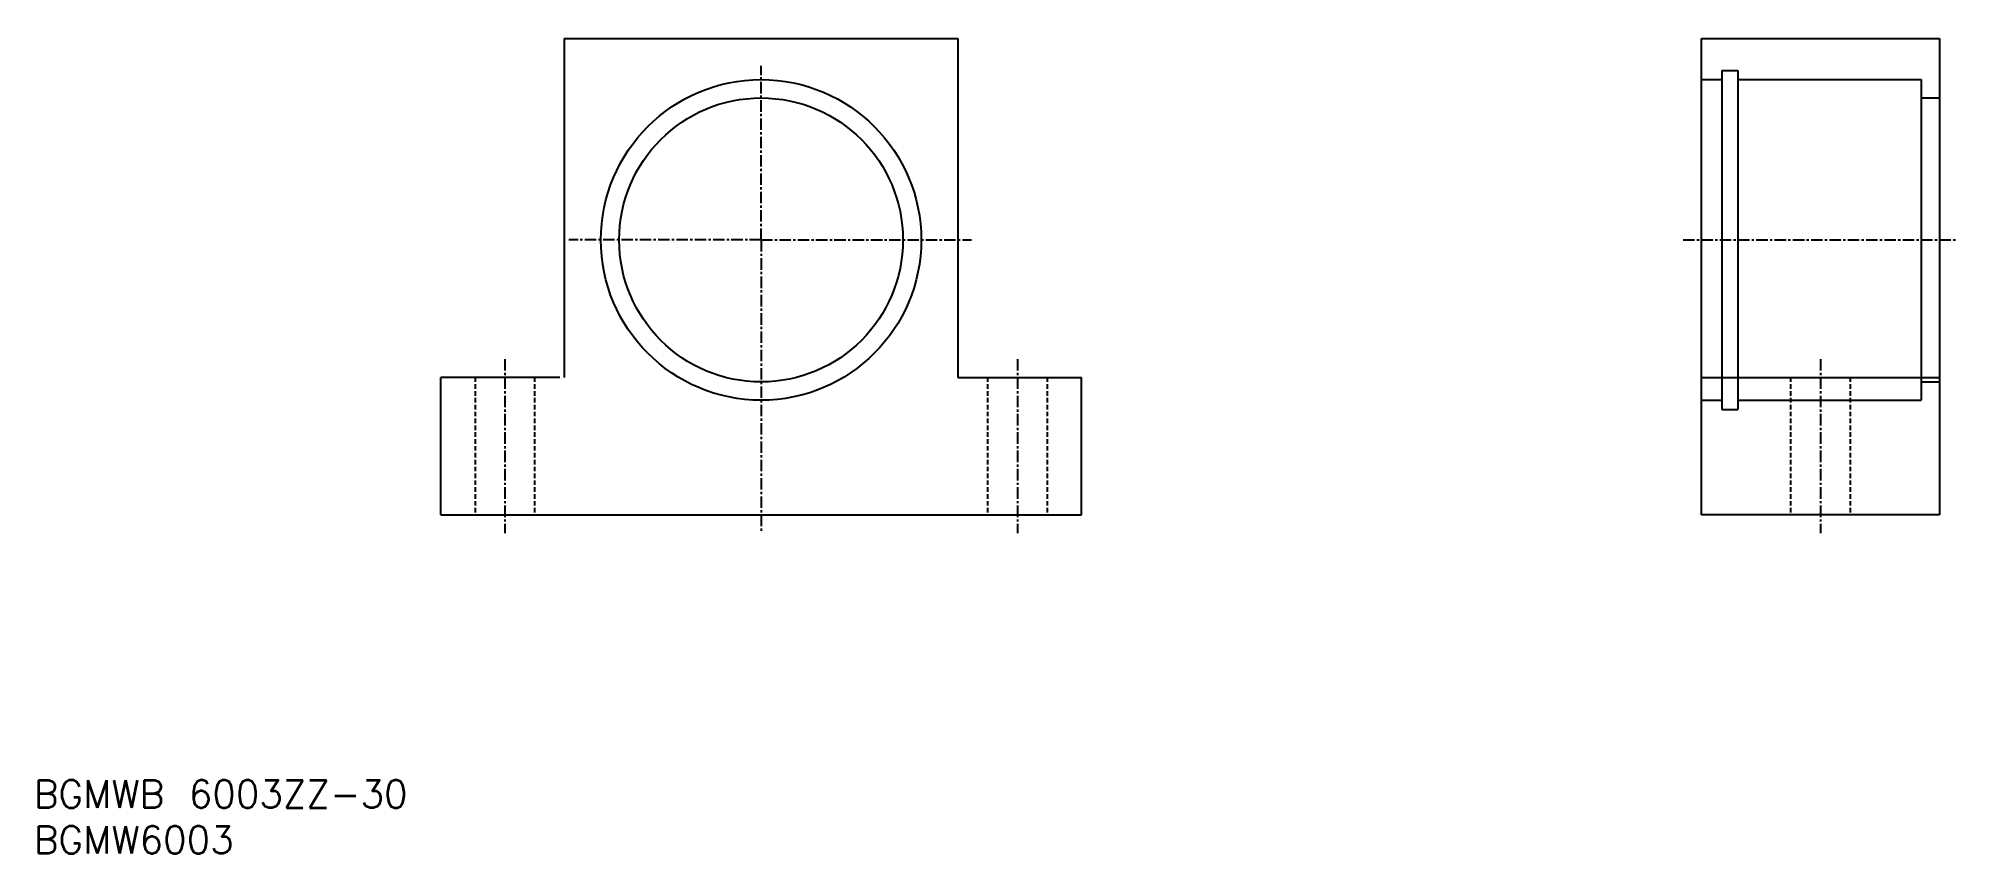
# Model space of a CAD drawing. Extents: x 45 to 255, y 37 to 126.
import ezdxf
from ezdxf.enums import TextEntityAlignment as Align

# ---------------------------------------------------------------- set-up
doc = ezdxf.new("R2010")
doc.units = 0
doc.linetypes.add('CENTER', pattern=[2, 1.25, -0.25, 0.25, -0.25])
doc.linetypes.add('DASHED', pattern=[0.75, 0.5, -0.25])
doc.layers.get('0').update_dxf_attribs({"linetype": 'CONTINUOUS'})
doc.layers.add('CENTER', color=1, linetype='CENTER')
doc.styles.get("Standard").update_dxf_attribs({"font": 'txt.shx', "bigfont": 'extfont.shx'})

msp = doc.modelspace()

# ---------------------------------------------------------------- linework, layer by layer
at = {"color": 7, "linetype": 'CONTINUOUS'}
for p, q in [((102.75, 126.28), (102.75, 89.28)), ((102.75, 126.28), (145.75, 126.28)), ((145.75, 126.28), (145.75, 89.28)), ((226.98, 74.28), (226.98, 126.28)), ((226.98, 126.28), (252.98, 126.28)), ((252.98, 126.28), (252.98, 74.28)), ((226.98, 121.78), (229.23, 121.78)), ((229.23, 122.78), (229.23, 85.78)), ((229.23, 122.78), (230.98, 122.78)), ((230.98, 122.78), (230.98, 85.78)), ((230.98, 121.78), (250.98, 121.78)), ((250.98, 121.78), (250.98, 86.78)), ((250.98, 119.78), (252.98, 119.78)), ((89.25, 74.28), (89.25, 89.28)), ((102.25, 89.28), (89.25, 89.28)), ((145.75, 89.28), (159.25, 89.28)), ((159.25, 74.28), (159.25, 89.28)), ((226.98, 89.28), (252.98, 89.28)), ((250.98, 88.78), (252.98, 88.78)), ((226.98, 86.78), (229.23, 86.78)), ((230.98, 86.78), (250.98, 86.78)), ((229.23, 85.78), (230.98, 85.78)), ((89.25, 74.28), (159.25, 74.28)), ((252.98, 74.28), (226.98, 74.28))]:
    msp.add_line(p, q, dxfattribs=at)
at = {"color": 3, "linetype": 'DASHED'}
for p, q in [((93, 89.28), (93, 74.28)), ((99.5, 89.28), (99.5, 74.28)), ((149, 89.28), (149, 74.28)), ((155.5, 89.28), (155.5, 74.28)), ((236.73, 89.28), (236.73, 74.28)), ((243.23, 89.28), (243.23, 74.28))]:
    msp.add_line(p, q, dxfattribs=at)
at = {"color": 7, "linetype": 'CONTINUOUS'}
for radius in [17.5, 15.5]:
    msp.add_circle((124.25, 104.28), radius, dxfattribs=at)
at = {"layer": 'CENTER', "color": 1, "linetype": 'CENTER'}
for p, q in [((124.25, 104.28), (124.25, 123.28)), ((124.25, 104.28), (103.25, 104.28)), ((124.25, 104.28), (124.25, 72.28)), ((124.25, 104.28), (147.25, 104.28)), ((224.98, 104.28), (254.98, 104.28)), ((96.25, 91.28), (96.25, 72.28)), ((152.25, 91.28), (152.25, 72.28)), ((239.98, 91.28), (239.98, 72.28))]:
    msp.add_line(p, q, dxfattribs=at)

# ---------------------------------------------------------------- texts
at = {"color": 7, "linetype": 'CONTINUOUS'}
for s, p in [('BGMWB 6003ZZ-30', (44.78, 43.8)), ('BGMW6003', (44.78, 38.8))]:
    msp.add_text(s, height=3, dxfattribs=at).set_placement(p, align=Align.MIDDLE_LEFT)

doc.saveas('drawing.dxf')
